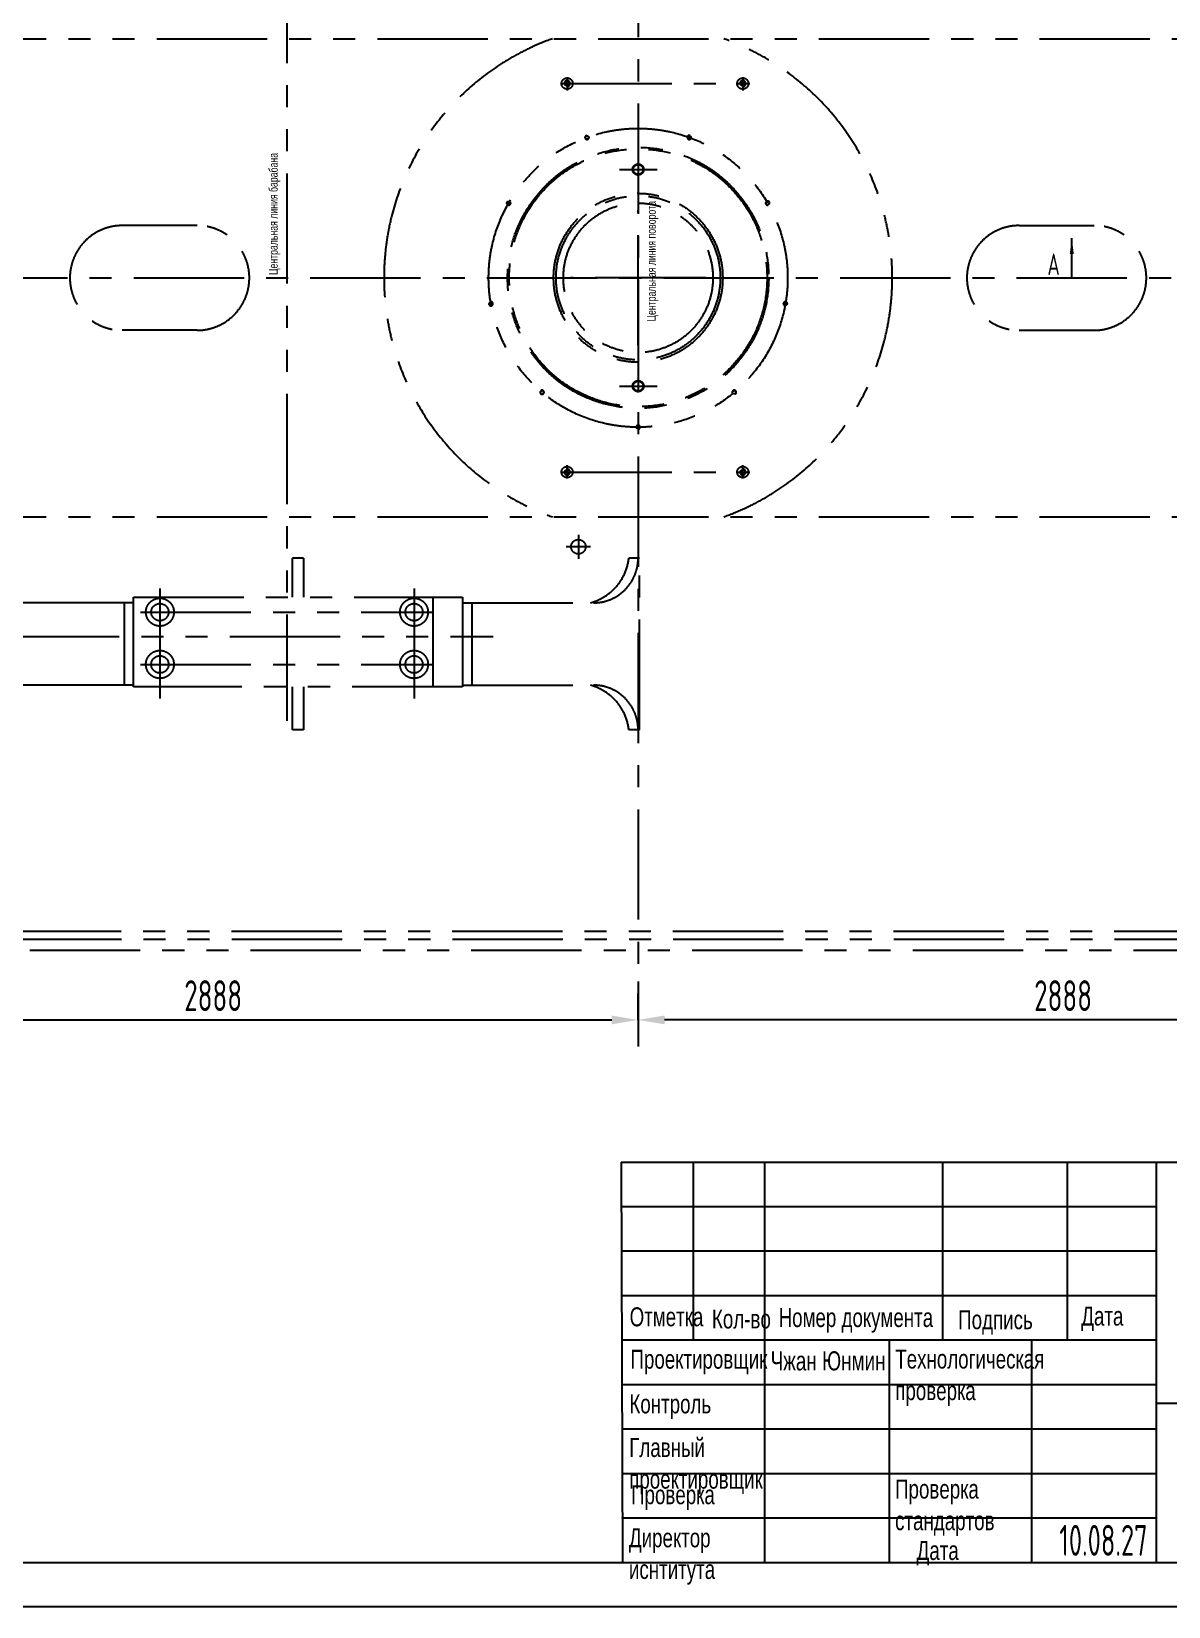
# Model space of a CAD drawing. Header units: millimetres. Extents: x 0 to 12600, y 0 to 8910.
# Drawn here: x 4998 to 8861, y 0 to 5355 of the extents above; entities that cross this region are included whole.
import ezdxf
from ezdxf.enums import TextEntityAlignment as Align

# ---------------------------------------------------------------- set-up
doc = ezdxf.new("R2010")
doc.units = ezdxf.units.MM
doc.header["$LTSCALE"] = 300
doc.linetypes.add('G', pattern=[2, 1.25, -0.25, 0.25, -0.25])
doc.linetypes.add('K', pattern=[2.5, 1.25, -0.25, 0.25, -0.25, 0.25, -0.25])
for name, color, linetype in [('01', 7, 'Continuous'), ('02', 1, 'Continuous'), ('05', 4, 'G'), ('07', 6, 'K'), ('11', 3, 'Continuous'), ('THICK', 7, 'Continuous')]:
    doc.layers.add(name, color=color, linetype=linetype)
doc.styles.get("Standard").update_dxf_attribs({"font": 'isocp', "width": 0.707, "bigfont": 'intecad.shx'})
doc.dimstyles.new('INTE', dxfattribs={"dimscale": 30, "dimtxt": 3.5, "dimasz": 3, "dimexe": 3, "dimexo": 0, "dimgap": 1, "dimtad": 1, "dimdsep": 46, "dimtxsty": 'Standard', "dimcen": 0, "dimclrd": 1, "dimclre": 1, "dimclrt": 3, "dimadec": 0, "dimazin": 0, "dimtfac": 1, "dimtmove": 0, "dimatfit": 0, "dimfxl": 1, "dimarcsym": 0})

# ---------------------------------------------------------------- blocks, each defined once
blk = doc.blocks.new('*D29')
at = {"layer": '02', "color": 1, "linetype": 'Continuous', "lineweight": -2}
for p, q in [((4171.1, 3783.1), (4171.1, 1904.2)), ((7059.1, 2124.4), (7059.1, 1904.2)), ((4261.1, 1994.2), (6969.1, 1994.2))]:
    blk.add_line(p, q, dxfattribs=at)
at = {"layer": '02', "color": 1, "linetype": 'Continuous'}
for points in [[(4261.1, 2009.2), (4261.1, 1979.2), (4171.1, 1994.2)], [(6969.1, 2009.2), (6969.1, 1979.2), (7059.1, 1994.2)]]:
    blk.add_solid(points, dxfattribs=at)
at = {"layer": 'Defpoints', "color": 0, "linetype": 'Continuous'}
for p in [(4171.1, 3783.1), (7059.1, 2124.4), (7059.1, 1994.2)]:
    blk.add_point(p, dxfattribs=at)
at = {"layer": '02', "color": 3, "linetype": 'Continuous', "insert": (5615.1, 2076.7), "char_height": 105, "attachment_point": 5}
blk.add_mtext('2888', dxfattribs=at)
blk = doc.blocks.new('*D30')
at = {"layer": '02', "color": 1, "linetype": 'Continuous', "lineweight": -2}
for p, q in [((9947.1, 2169.7), (9947.1, 1904.2)), ((7059.1, 1994.2), (7059.1, 2084.2)), ((9857.1, 1994.2), (7149.1, 1994.2))]:
    blk.add_line(p, q, dxfattribs=at)
at = {"layer": '02', "color": 1, "linetype": 'Continuous'}
for points in [[(7149.1, 2009.2), (7149.1, 1979.2), (7059.1, 1994.2)], [(9857.1, 2009.2), (9857.1, 1979.2), (9947.1, 1994.2)]]:
    blk.add_solid(points, dxfattribs=at)
at = {"layer": 'Defpoints', "color": 0, "linetype": 'Continuous'}
for p in [(9947.1, 2169.7), (7059.1, 1994.2), (7059.1, 1994.2)]:
    blk.add_point(p, dxfattribs=at)
at = {"layer": '02', "color": 3, "linetype": 'Continuous', "insert": (8503.1, 2076.7), "char_height": 105, "attachment_point": 5}
blk.add_mtext('2888', dxfattribs=at)
blk = doc.blocks.new('*U41')
at = {"layer": '01'}
blk.add_lwpolyline([(25, 5), (415, 5)], dxfattribs=at)
at = {"layer": '02'}
blk.add_lwpolyline([(0, 0), (420, 0)], dxfattribs=at)

msp = doc.modelspace()

# ---------------------------------------------------------------- linework, layer by layer
at = {"layer": '01'}
msp.add_line((8532.566, 4517.321), (8607.566, 4517.321), dxfattribs=at)
at = {"layer": '02'}
msp.add_line((8532.566, 4517.321), (8532.566, 4652.321), dxfattribs=at)
msp.add_lwpolyline([(8532.566, 4652.321, 0, 13.5, 0), (8532.566, 4598.321, 0, 0, 0)], format="xyseb", dxfattribs=at)
at = {"layer": '05', "color": 4, "linetype": 'G'}
for p, q in [((7059.076, 6910.212), (7059.076, 2124.411)), ((1745.055, 4517.321), (10995.583, 4517.321))]:
    msp.add_line(p, q, dxfattribs=at)
at = {"layer": '07', "color": 6, "linetype": 'K'}
for p, q in [((5865.276, 6372.442), (5865.276, 3011.505)), ((3173.076, 5330.33), (10720.076, 5330.33)), ((3173.076, 5330.33), (10720.076, 5330.33)), ((6817.776, 5199.627), (6817.776, 5154.634)), ((7414.676, 5199.627), (7414.676, 5154.634)), ((6798.553, 5177.721), (7438.504, 5177.721)), ((6995.351, 4885.621), (7123.327, 4885.621)), ((7059.076, 4287.827), (7059.076, 4746.796)), ((5560.076, 4694.909), (5306.076, 4694.909)), ((8354.076, 4694.909), (8608.076, 4694.909)), ((7288.56, 4517.312), (6829.592, 4517.312)), ((5560.076, 4338.909), (5306.076, 4338.909)), ((8354.076, 4338.909), (8608.076, 4338.909)), ((6995.351, 4149.021), (7123.327, 4149.021)), ((6798.534, 3856.915), (7438.485, 3856.896)), ((6817.756, 3835.008), (6817.757, 3880.001)), ((7414.656, 3834.99), (7414.657, 3879.984)), ((3173.076, 3704.33), (10720.076, 3704.33)), ((3173.076, 3704.33), (10720.076, 3704.33)), ((6855.876, 3643.924), (6855.876, 3561.917)), ((6896.879, 3602.921), (6814.872, 3602.921)), ((5884.076, 3431.471), (5884.076, 3564.321)), ((5922.076, 3564.321), (5884.076, 3564.321)), ((5922.076, 3564.321), (5922.076, 3431.471)), ((7063.503, 3564.321), (7027.737, 3564.321)), ((7063.503, 3564.321), (7047.503, 3564.321)), ((7047.503, 3564.321), (7047.503, 3564.321)), ((7063.503, 2980.321), (7063.503, 3564.321)), ((5344.076, 3431.471), (6462.076, 3431.471)), ((5344.076, 3126.321), (5344.076, 3431.471)), ((5433.976, 3460.91), (5433.976, 3086.495)), ((6297.576, 3460.91), (6297.576, 3086.495)), ((6361.076, 3431.471), (6361.076, 3126.321)), ((6462.076, 3431.471), (6462.076, 3126.321)), ((5344.076, 3412.321), (4898.989, 3412.321)), ((5312.651, 3412.321), (5312.651, 3132.321)), ((5368.369, 3380.671), (6361.076, 3380.671)), ((6462.076, 3412.321), (6907.162, 3412.321)), ((6493.501, 3412.321), (6493.501, 3132.321)), ((4171.076, 3298.121), (6566.531, 3298.121)), ((5368.369, 3202.871), (6361.076, 3202.871)), ((5344.076, 3132.321), (4898.989, 3132.321)), ((6462.076, 3126.321), (5344.076, 3126.321)), ((5884.076, 2980.321), (5884.076, 3126.321)), ((5922.076, 3126.321), (5922.076, 2980.321)), ((6462.076, 3132.321), (6907.162, 3132.321)), ((5922.076, 2980.321), (5884.076, 2980.321)), ((7063.503, 2980.321), (7027.737, 2980.321)), ((1928.076, 2269.321), (10831.067, 2269.321)), ((9802.067, 2294.33), (3173.076, 2294.33)), ((1992.076, 2231.321), (10329.067, 2231.321))]:
    msp.add_line(p, q, dxfattribs=at)
for centre, radius in [((6817.776, 5177.721), 19.034), ((7414.676, 5177.721), 19.034), ((6817.776, 5177.721), 8), ((7414.676, 5177.721), 8), ((7059.076, 4517.312), 508), ((6885.326, 4994.693), 5.6), ((7232.825, 4994.693), 5.6), ((7059.076, 4517.321), 443.63), ((7059.076, 4517.321), 438.15), ((7059.076, 4885.621), 19), ((7059.076, 4885.621), 16.705), ((6619.127, 4771.325), 5.6), ((7059.076, 4517.321), 287.25), ((7059.076, 4517.321), 279), ((7059.076, 4517.312), 254), ((7499.025, 4771.325), 5.6), ((6558.784, 4429.106), 5.6), ((7559.367, 4429.106), 5.6), ((6732.534, 4128.163), 5.6), ((7059.076, 4149.021), 19), ((7059.076, 4149.021), 16.705), ((7385.618, 4128.163), 5.6), ((7059.076, 4009.312), 5.6), ((6817.757, 3856.914), 19.034), ((6817.757, 3856.914), 8), ((7414.657, 3856.897), 19.034), ((7414.657, 3856.897), 8), ((6855.876, 3602.921), 24.6), ((5433.976, 3380.671), 47.5), ((6297.576, 3380.671), 47.5), ((5433.976, 3380.671), 29.37), ((6297.576, 3380.671), 29.37), ((5433.976, 3202.871), 47.5), ((5433.976, 3202.871), 29.37), ((6297.576, 3202.871), 47.5), ((6297.576, 3202.871), 29.37)]:
    msp.add_circle(centre, radius, dxfattribs=at)
for centre, radius, start, end in [((7059.076, 4517.312), 863.5, 109.688418, 250.304242), ((7059.076, 4517.312), 863.5, 289.695758, 70.311582), ((6817.776, 5177.721), 10, 260, 170), ((7414.676, 5177.721), 10, 260, 170), ((6885.326, 4994.693), 7, 100, 10), ((7232.825, 4994.693), 7, 60, 330), ((6619.127, 4771.325), 7, 140, 50), ((7499.025, 4771.325), 7, 20, 290), ((5306.076, 4516.909), 178, 90, 270), ((5560.076, 4516.909), 178, 270, 90), ((8354.076, 4516.909), 178, 90, 270), ((8608.076, 4516.909), 178, 270, 90), ((6558.784, 4429.106), 7, 180, 90), ((7559.367, 4429.106), 7, 340, 250), ((6732.534, 4128.163), 7, 220, 130), ((7385.618, 4128.163), 7, 300, 210), ((7059.076, 4009.312), 7, 260, 170), ((6817.757, 3856.914), 10, 189.998331, 99.998331), ((7414.657, 3856.897), 10, 189.998331, 99.998331), ((6849.993, 3584.945), 178.936, 285.264371, 353.381516), ((6907.162, 3564.321), 152, 270, 0), ((6849.993, 2959.697), 178.936, 6.618484, 74.735629), ((6907.162, 2980.321), 152, 0, 90)]:
    msp.add_arc(centre, radius, start, end, dxfattribs=at)
at = {"layer": 'THICK'}
for p, q in [((7001.35, 1511.13), (7005.479, 150)), ((7001.35, 1511.13), (12450, 1511.13)), ((7247.379, 1510.474), (7247.379, 1511.13)), ((7247.457, 906.184), (7247.457, 1511.13)), ((7489.436, 150), (7489.436, 1511.13)), ((8094.383, 906.184), (8094.383, 1511.13)), ((8517.846, 906.184), (8517.846, 1511.13)), ((8820.319, 150), (8820.319, 1511.13)), ((7005.479, 1057.42), (8820.319, 1057.42)), ((7005.479, 906.184), (8820.319, 906.184)), ((7912.899, 150), (7912.899, 906.184)), ((8396.856, 150), (8396.856, 906.184)), ((8820.319, 691.83), (10483.923, 691.83)), ((7005.479, 150), (12450, 150))]:
    msp.add_line(p, q, dxfattribs=at)
at = {"layer": 'THICK', "color": 3}
for p, q in [((7005.479, 1359.894), (8820.319, 1359.894)), ((7005.479, 1208.657), (8820.319, 1208.657)), ((7005.479, 754.947), (8820.319, 754.947)), ((7005.479, 603.71), (8820.319, 603.71)), ((7005.479, 452.473), (8820.319, 452.473)), ((7005.479, 301.237), (8820.319, 301.237))]:
    msp.add_line(p, q, dxfattribs=at)
for p in [(7005.479, 301.237), (7005.479, 150)]:
    msp.add_point(p, dxfattribs=at)

# ---------------------------------------------------------------- block references
at = {"layer": '01', "xscale": 30, "yscale": 30, "zscale": 30}
msp.add_blockref('*U41', (0, 0), dxfattribs=at)

# ---------------------------------------------------------------- texts
at = {"layer": '01', "char_height": 30, "attachment_point": 1, "rotation": 90}
for s, insert in [('{\\fArial|b0|i0|c204|p34;\\C6;Центральная линия барабана}', (5804.326, 4526.879)), ('{\\fArial|b0|i0|c204|p34;\\C6;Центральная линия поворота}', (7088.945, 4368.924))]:
    msp.add_mtext(s, dxfattribs=dict(at, insert=insert))
at = {"layer": '01', "attachment_point": 1}
for s, insert, char_height in [('{\\fArial|b0|i0|c204|p34;Отметка}', (7030.179, 1017.123), 64.49499), ('{\\fArial|b0|i0|c204|p34;Дата}', (8564.786, 1019.596), 64.49499), ('{\\fArial|b0|i0|c204|p34;Кол-во}', (7309.873, 1009.704), 64.49499), ('{\\fArial|b0|i0|c204|p34;Номер документа}', (7536.429, 1014.666), 64.49499), ('{\\fArial|b0|i0|c204|p34;Подпись}', (8146.481, 1007.231), 64.49499), ('{\\fArial|b0|i0|c204|p34;Проектировщик}', (7033.017, 873.06), 64.49499), ('{\\fArial|b0|i0|c204|p34;\\C3;Чжан Юнмин}', (7509.185, 867.635), 65), ('{\\fArial|b0|i0|c204|p34;Технологическая\\Pпроверка}', (7932.713, 873.545), 64.49499), ('{\\fArial|b0|i0|c204|p34;Контроль}', (7029.312, 721.144), 64.49499), ('{\\fArial|b0|i0|c204|p34;Главный\\Pпроектировщик}', (7028.741, 572.698), 64.49499), ('{\\fArial|b0|i0|c204|p34;Проверка\\Pстандартов}', (7932.095, 431.458), 64.49499), ('{\\fArial|b0|i0|c204|p34;Проверка}', (7035.044, 412.296), 64.49499), ('{\\fArial|b0|i0|c204|p34;Директор\\Pиснтитута}', (7027.749, 265.761), 64.49499), ('{\\fArial|b0|i0|c204|p34;Дата}', (8005.372, 222.652), 64.49499)]:
    msp.add_mtext(s, dxfattribs=dict(at, insert=insert, char_height=char_height))
at = {"layer": '11', "width": 0.707}
msp.add_text('A', height=73.5, dxfattribs=at).set_placement((8449.81, 4504.537), align=Align.BOTTOM_LEFT)
at = {"layer": '11', "width": 0.642055}
msp.add_text('10.08.27', height=105, dxfattribs=at).set_placement((8490, 172.5), (8790, 172.5), align=Align.FIT)

# ---------------------------------------------------------------- dimensions: what is measured, and where the dimension line sits
at = {"layer": '02', "color": 1, "linetype": 'Continuous'}
for p1, p2, picture, middle in [((4171.076, 3783.124), (7059.076, 2124.411), '*D29', (5615.076, 2076.68)), ((9947.076, 2169.705), (7059.076, 1994.17), '*D30', (8503.076, 2076.68))]:
    dim = msp.add_linear_dim(base=(7059.076, 1994.17), p1=p1, p2=p2, text='2888', dimstyle='INTE', dxfattribs=at)
    dim.commit()
    dim.dimension.update_dxf_attribs({"geometry": picture, "text_midpoint": middle})

doc.saveas('drawing.dxf')
